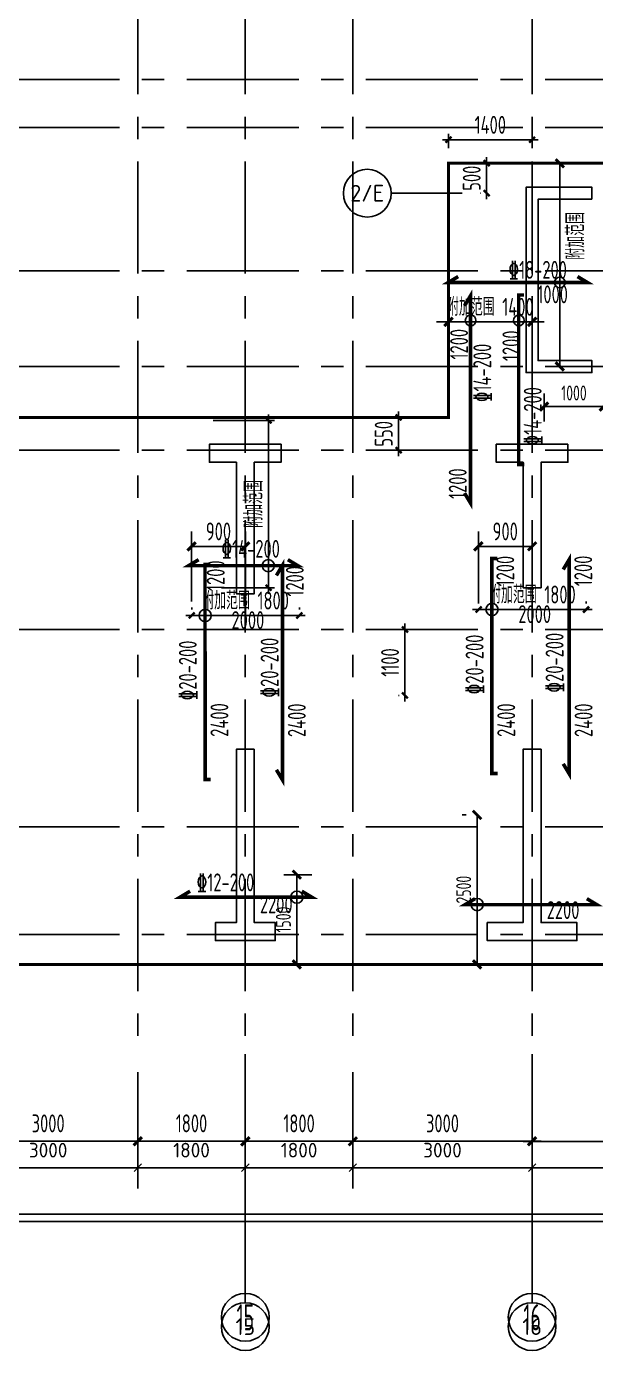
# Model space of a CAD drawing. Extents: x 627893 to 789462, y -407363 to 145317.
# Drawn here: x 704972 to 714496, y 109554 to 131701 of the extents above; entities that cross this region are included whole.
import ezdxf
from ezdxf.enums import TextEntityAlignment as Align

# ---------------------------------------------------------------- set-up
doc = ezdxf.new("R2010")
doc.units = 0
doc.header["$LTSCALE"] = 100
doc.linetypes.add('CENTER', pattern=[2, 1.25, -0.25, 0.25, -0.25])
doc.layers.get('0').update_dxf_attribs({"linetype": 'CONTINUOUS'})
doc.layers.get('Defpoints').update_dxf_attribs({"linetype": 'CONTINUOUS'})
for name, color, linetype in [('1508', 2, 'CONTINUOUS'), ('451', 7, 'CONTINUOUS'), ('AXIS', 3, 'CONTINUOUS'), ('AXIS_TEXT', 7, 'CONTINUOUS'), ('DIM', 3, 'CONTINUOUS'), ('dim-wall', 7, 'CONTINUOUS'), ('PAXIS', 253, 'CENTER'), ('PUB_DIM', 3, 'CONTINUOUS'), ('Z-TEXT', 2, 'CONTINUOUS'), ('板底钢筋', 24, 'CONTINUOUS'), ('砼墙', 3, 'CONTINUOUS')]:
    doc.layers.add(name, color=color, linetype=linetype)
doc.layers.add('REIN', color=6, linetype='CONTINUOUS', lineweight=18)
doc.styles.add('_TCH_AXIS', font='tssdeng.shx', dxfattribs={"width": 0.7, "bigfont": 'tssdchn.shx'})
doc.styles.add('CADReader_TextStyle', font='tssdeng.shx', dxfattribs={"height": 0.2, "bigfont": 'gbcbig.shx'})
doc.styles.add('COMPLEX', font='tssdeng.shx', dxfattribs={"width": 0.7, "bigfont": 'tssdchn.shx'})
doc.styles.add('dim_font', font='tssdeng.shx', dxfattribs={"width": 0.7, "bigfont": 'tssdchn.shx'})
doc.styles.get("Standard").update_dxf_attribs({"font": 'tssdeng.shx', "width": 0.7, "bigfont": 'tssdchn.shx'})
doc.styles.add('TSSD_Dimension', font='Tssdeng.shx', dxfattribs={"width": 0.7, "bigfont": 'tssdchn.shx'})
doc.dimstyles.new('DIMN', dxfattribs={"dimtxt": 300, "dimasz": 1, "dimexe": 250, "dimexo": 300, "dimgap": 150, "dimtad": 1, "dimdec": 0, "dimzin": 0, "dimdsep": 46, "dimtxsty": 'dim_font', "dimblk": '_DIMX', "dimcen": 0.09, "dimclrt": 7, "dimadec": 0, "dimazin": 0, "dimtfac": 1, "dimtdec": 0, "dimtix": 1, "dimtmove": 2, "dimatfit": 3, "dimldrblk": '_DIMX', "dimfxl": 250, "dimtolj": 1, "dimtzin": 0, "dimarcsym": 0})
doc.dimstyles.new('TSSD_100_100', dxfattribs={"dimtxt": 300, "dimasz": 100, "dimexe": 100, "dimexo": 250, "dimgap": 100, "dimtad": 1, "dimdec": 0, "dimzin": 0, "dimdsep": 46, "dimtxsty": 'TSSD_Dimension', "dimblk": 'ARCHTICK', "dimcen": 0, "dimdle": 100, "dimclrt": 7, "dimadec": 0, "dimazin": 0, "dimtfac": 1, "dimtdec": 0, "dimtix": 1, "dimtmove": 2, "dimatfit": 3, "dimfxl": 1, "dimtolj": 1, "dimtzin": 0, "dimarcsym": 0})
doc.dimstyles.new('TSSD_100_100$0', dxfattribs={"dimtxt": 300, "dimasz": 100, "dimexe": 250, "dimexo": 250, "dimgap": 100, "dimtad": 1, "dimdec": 0, "dimzin": 0, "dimdsep": 46, "dimtxsty": 'TSSD_Dimension', "dimblk": '_TSDBK', "dimblk1": '_TSDBK', "dimblk2": '_TSDBK', "dimsah": 1, "dimcen": 0, "dimclrt": 7, "dimadec": 0, "dimazin": 0, "dimtfac": 1, "dimtdec": 0, "dimtix": 1, "dimtmove": 2, "dimatfit": 3, "dimldrblk": '_TSDBK', "dimfxl": 1, "dimtolj": 1, "dimtzin": 0, "dimarcsym": 0})

# ---------------------------------------------------------------- blocks, each defined once
blk = doc.blocks.new('_ArchTick')
at = {"color": 0, "linetype": 'ByBlock', "const_width": 0.4}
blk.add_lwpolyline([(-0.5, -0.5), (0.5, 0.5)], dxfattribs=at)
blk = doc.blocks.new('*D54')
at = {"layer": 'Defpoints', "color": 0}
for p in [(707844, 125113), (709024, 125113), (707984, 122313)]:
    blk.add_point(p, dxfattribs=at)
at = {"layer": 'DIM', "color": 0, "lineweight": -2}
for p, q in [((709024, 122213), (709024, 125213)), ((708094, 125113), (709124, 125113)), ((708234, 122313), (709124, 122313))]:
    blk.add_line(p, q, dxfattribs=at)
at = {"layer": 'DIM', "color": 0, "lineweight": -2, "xscale": 100, "yscale": 100, "zscale": 100}
for p, rotation in [((709024, 125113), 90), ((709024, 122313), 270)]:
    blk.add_blockref('_ArchTick', p, dxfattribs=dict(at, rotation=rotation))
at = {"layer": 'DIM', "color": 7, "insert": (708774, 123713), "char_height": 300, "attachment_point": 5, "rotation": 90, "style": 'TSSD_Dimension'}
blk.add_mtext('\\A1;\\A1;附加范围', dxfattribs=at)
blk = doc.blocks.new('*D55')
at = {"layer": 'Defpoints', "color": 0}
for p in [(711447, 121613), (711307, 120513), (711447, 120513)]:
    blk.add_point(p, dxfattribs=at)
at = {"layer": 'DIM', "color": 0, "lineweight": -2}
for p, q in [((711197, 121613), (711207, 121613)), ((711307, 121713), (711307, 120413)), ((711197, 120513), (711207, 120513))]:
    blk.add_line(p, q, dxfattribs=at)
at = {"layer": 'DIM', "color": 0, "lineweight": -2, "xscale": 100, "yscale": 100, "zscale": 100}
for p, rotation in [((711307, 121613), 90), ((711307, 120513), 270)]:
    blk.add_blockref('_ArchTick', p, dxfattribs=dict(at, rotation=rotation))
at = {"layer": 'DIM', "color": 7, "insert": (711057, 121063), "char_height": 300, "attachment_point": 5, "rotation": 90, "style": 'TSSD_Dimension'}
blk.add_mtext('\\A1;1100', dxfattribs=at)
blk = doc.blocks.new('*D63')
at = {"layer": 'Defpoints', "color": 0}
for p in [(712674, 129413), (712821, 129413), (712821, 128913)]:
    blk.add_point(p, dxfattribs=at)
at = {"layer": 'DIM', "color": 0, "lineweight": -2}
for p, q in [((712571, 129413), (712574, 129413)), ((712674, 129413), (712674, 129513)), ((712674, 128913), (712674, 129413)), ((712571, 128913), (712574, 128913)), ((712674, 128913), (712674, 128813))]:
    blk.add_line(p, q, dxfattribs=at)
at = {"layer": 'DIM', "color": 0, "lineweight": -2, "xscale": 100, "yscale": 100, "zscale": 100}
for p, rotation in [((712674, 129413), 270), ((712674, 128913), 90)]:
    blk.add_blockref('_ArchTick', p, dxfattribs=dict(at, rotation=rotation))
at = {"layer": 'DIM', "color": 7, "insert": (712424, 129163), "char_height": 300, "attachment_point": 5, "rotation": 90, "style": 'TSSD_Dimension'}
blk.add_mtext('\\A1;500', dxfattribs=at)
blk = doc.blocks.new('*D64')
at = {"layer": 'Defpoints', "color": 0}
for p in [(712035, 129806), (712035, 129413), (713435, 129413)]:
    blk.add_point(p, dxfattribs=at)
at = {"layer": 'DIM', "color": 0, "lineweight": -2}
for p, q in [((713535, 129806), (711935, 129806)), ((712035, 129663), (712035, 129906)), ((713435, 129663), (713435, 129906))]:
    blk.add_line(p, q, dxfattribs=at)
at = {"layer": 'DIM', "color": 0, "lineweight": -2, "xscale": 100, "yscale": 100, "zscale": 100}
for p, rotation in [((712035, 129806), 179.9999999933299), ((713435, 129806), 359.9999999933299)]:
    blk.add_blockref('_ArchTick', p, dxfattribs=dict(at, rotation=rotation))
at = {"layer": 'DIM', "color": 7, "insert": (712735, 130056), "char_height": 300, "attachment_point": 5, "rotation": 360, "style": 'TSSD_Dimension'}
blk.add_mtext('\\A1;1400', dxfattribs=at)
blk = doc.blocks.new('*D65')
at = {"layer": 'Defpoints', "color": 0}
for p in [(711047, 125163), (711201, 125163), (711047, 124613)]:
    blk.add_point(p, dxfattribs=at)
at = {"layer": 'DIM', "color": 0, "lineweight": -2}
for p, q in [((711201, 125163), (711201, 125263)), ((711201, 124613), (711201, 125163)), ((711297, 125163), (711301, 125163)), ((711201, 124613), (711201, 124513)), ((711297, 124613), (711301, 124613))]:
    blk.add_line(p, q, dxfattribs=at)
at = {"layer": 'DIM', "color": 0, "lineweight": -2, "xscale": 100, "yscale": 100, "zscale": 100}
for p, rotation in [((711201, 125163), 270), ((711201, 124613), 90)]:
    blk.add_blockref('_ArchTick', p, dxfattribs=dict(at, rotation=rotation))
at = {"layer": 'DIM', "color": 7, "insert": (710951, 124888), "char_height": 300, "attachment_point": 5, "rotation": 90, "style": 'TSSD_Dimension'}
blk.add_mtext('\\A1;550', dxfattribs=at)
blk = doc.blocks.new('_TSDBK')
blk.add_line((-1, 0), (0, 0))
at = {"const_width": 0.5}
blk.add_lwpolyline([(-0.7, -0.7), (0.7, 0.7)], dxfattribs=at)
blk = doc.blocks.new('*D69')
at = {"layer": 'Defpoints', "color": 0}
for p in [(709030, 117513), (709030, 116013), (709497, 116013)]:
    blk.add_point(p, dxfattribs=at)
at = {"layer": 'dim-wall', "color": 0, "lineweight": -2}
for p, q in [((709280, 117513), (709747, 117513)), ((709497, 117413), (709497, 116113)), ((709280, 116013), (709747, 116013))]:
    blk.add_line(p, q, dxfattribs=at)
at = {"layer": 'dim-wall', "color": 0, "lineweight": -2, "xscale": 100, "yscale": 100, "zscale": 100}
for p, rotation in [((709497, 117513), 90), ((709497, 116013), 270)]:
    blk.add_blockref('_TSDBK', p, dxfattribs=dict(at, rotation=rotation))
at = {"layer": 'dim-wall', "color": 7, "insert": (709272, 116763), "char_height": 250, "attachment_point": 5, "rotation": 90, "style": 'TSSD_Dimension'}
blk.add_mtext('\\A1;1500', dxfattribs=at)
blk = doc.blocks.new('*D70')
at = {"layer": 'Defpoints', "color": 0}
for p in [(712514, 118513), (712579, 118513), (712579, 116013)]:
    blk.add_point(p, dxfattribs=at)
at = {"layer": 'dim-wall', "color": 0, "lineweight": -2}
for p, q in [((712329, 118513), (712264, 118513)), ((712514, 116113), (712514, 118413)), ((712329, 116013), (712264, 116013))]:
    blk.add_line(p, q, dxfattribs=at)
at = {"layer": 'dim-wall', "color": 0, "lineweight": -2, "xscale": 100, "yscale": 100, "zscale": 100}
for p, rotation in [((712514, 118513), 90), ((712514, 116013), 270)]:
    blk.add_blockref('_TSDBK', p, dxfattribs=dict(at, rotation=rotation))
at = {"layer": 'dim-wall', "color": 7, "insert": (712289, 117263), "char_height": 250, "attachment_point": 5, "rotation": 90, "style": 'TSSD_Dimension'}
blk.add_mtext('\\A1;2500', dxfattribs=at)
blk = doc.blocks.new('*D74')
at = {"layer": 'Defpoints', "color": 0}
for p in [(709539, 121849), (707739, 121732), (709539, 121732)]:
    blk.add_point(p, dxfattribs=at)
at = {"layer": 'dim-wall', "color": 0, "lineweight": -2}
for p, q in [((707639, 121849), (709639, 121849)), ((707739, 121982), (707739, 121949)), ((709539, 121982), (709539, 121949))]:
    blk.add_line(p, q, dxfattribs=at)
at = {"layer": 'dim-wall', "color": 0, "lineweight": -2, "xscale": 100, "yscale": 100, "zscale": 100, "rotation": 180}
blk.add_blockref('_ArchTick', (707739, 121849), dxfattribs=at)
at = {"layer": 'dim-wall', "color": 0, "lineweight": -2, "xscale": 100, "yscale": 100, "zscale": 100}
blk.add_blockref('_ArchTick', (709539, 121849), dxfattribs=at)
at = {"layer": 'dim-wall', "color": 7, "insert": (708639, 122099), "char_height": 300, "attachment_point": 5, "style": 'TSSD_Dimension'}
blk.add_mtext('\\A1;附加范围 1800', dxfattribs=at)
blk = doc.blocks.new('*D75')
at = {"layer": 'Defpoints', "color": 0}
for p in [(712539, 121832), (714339, 121949), (714339, 121832)]:
    blk.add_point(p, dxfattribs=at)
at = {"layer": 'dim-wall', "color": 0, "lineweight": -2}
for p, q in [((712539, 122082), (712539, 122049)), ((714339, 122082), (714339, 122049)), ((712439, 121949), (714439, 121949))]:
    blk.add_line(p, q, dxfattribs=at)
at = {"layer": 'dim-wall', "color": 0, "lineweight": -2, "xscale": 100, "yscale": 100, "zscale": 100, "rotation": 180}
blk.add_blockref('_ArchTick', (712539, 121949), dxfattribs=at)
at = {"layer": 'dim-wall', "color": 0, "lineweight": -2, "xscale": 100, "yscale": 100, "zscale": 100}
blk.add_blockref('_ArchTick', (714339, 121949), dxfattribs=at)
at = {"layer": 'dim-wall', "color": 7, "insert": (713439, 122199), "char_height": 300, "attachment_point": 5, "style": 'TSSD_Dimension'}
blk.add_mtext('\\A1;附加范围 1800', dxfattribs=at)
blk = doc.blocks.new('*D91')
at = {"layer": 'Defpoints', "color": 0}
for p in [(708635, 123005), (707735, 121833), (708635, 121613)]:
    blk.add_point(p, dxfattribs=at)
at = {"layer": 'DIM', "color": 0, "lineweight": -2}
for p, q in [((707735, 122083), (707735, 123255)), ((708635, 121863), (708635, 123255)), ((707835, 123005), (708535, 123005))]:
    blk.add_line(p, q, dxfattribs=at)
at = {"layer": 'DIM', "color": 0, "lineweight": -2, "xscale": 100, "yscale": 100, "zscale": 100, "rotation": 180}
blk.add_blockref('_TSDBK', (707735, 123005), dxfattribs=at)
at = {"layer": 'DIM', "color": 0, "lineweight": -2, "xscale": 100, "yscale": 100, "zscale": 100}
blk.add_blockref('_TSDBK', (708635, 123005), dxfattribs=at)
at = {"layer": 'DIM', "color": 7, "insert": (708185, 123255), "char_height": 300, "attachment_point": 5, "style": 'TSSD_Dimension'}
blk.add_mtext('\\A1;900', dxfattribs=at)
blk = doc.blocks.new('*D92')
at = {"layer": 'Defpoints', "color": 0}
for p in [(713435, 123005), (712535, 121833), (713435, 121613)]:
    blk.add_point(p, dxfattribs=at)
at = {"layer": 'DIM', "color": 0, "lineweight": -2}
for p, q in [((712535, 122083), (712535, 123255)), ((713435, 121863), (713435, 123255)), ((712635, 123005), (713335, 123005))]:
    blk.add_line(p, q, dxfattribs=at)
at = {"layer": 'DIM', "color": 0, "lineweight": -2, "xscale": 100, "yscale": 100, "zscale": 100, "rotation": 180}
blk.add_blockref('_TSDBK', (712535, 123005), dxfattribs=at)
at = {"layer": 'DIM', "color": 0, "lineweight": -2, "xscale": 100, "yscale": 100, "zscale": 100}
blk.add_blockref('_TSDBK', (713435, 123005), dxfattribs=at)
at = {"layer": 'DIM', "color": 7, "insert": (712985, 123255), "char_height": 300, "attachment_point": 5, "style": 'TSSD_Dimension'}
blk.add_mtext('\\A1;900', dxfattribs=at)
blk = doc.blocks.new('*D100')
at = {"layer": 'Defpoints', "color": 0}
for p in [(713635, 125812), (714635, 125409), (714635, 125345)]:
    blk.add_point(p, dxfattribs=at)
at = {"layer": 'dim-wall', "color": 0, "lineweight": -2}
for p, q in [((713635, 125562), (713635, 125095)), ((713735, 125345), (714535, 125345)), ((714635, 125159), (714635, 125095))]:
    blk.add_line(p, q, dxfattribs=at)
at = {"layer": 'dim-wall', "color": 0, "lineweight": -2, "xscale": 100, "yscale": 100, "zscale": 100}
for p, rotation in [((713635, 125345), 179.9999999933299), ((714635, 125345), 359.9999999933299)]:
    blk.add_blockref('_TSDBK', p, dxfattribs=dict(at, rotation=rotation))
at = {"layer": 'dim-wall', "color": 7, "insert": (714135, 125570), "char_height": 250, "attachment_point": 5, "rotation": 360, "style": 'TSSD_Dimension'}
blk.add_mtext('\\A1;1000', dxfattribs=at)
blk = doc.blocks.new('*D105')
at = {"layer": 'Defpoints', "color": 0}
for p in [(712035, 126761), (712035, 126189), (713435, 126189)]:
    blk.add_point(p, dxfattribs=at)
at = {"layer": 'dim-wall', "color": 0, "lineweight": -2}
for p, q in [((712035, 126439), (712035, 127011)), ((713435, 126439), (713435, 127011)), ((711935, 126761), (711835, 126761)), ((713435, 126761), (712035, 126761)), ((713535, 126761), (713635, 126761))]:
    blk.add_line(p, q, dxfattribs=at)
at = {"layer": 'dim-wall', "color": 0, "lineweight": -2, "xscale": 100, "yscale": 100, "zscale": 100}
blk.add_blockref('_TSDBK', (712035, 126761), dxfattribs=at)
at = {"layer": 'dim-wall', "color": 0, "lineweight": -2, "xscale": 100, "yscale": 100, "zscale": 100, "rotation": 180}
blk.add_blockref('_TSDBK', (713435, 126761), dxfattribs=at)
at = {"layer": 'dim-wall', "color": 7, "insert": (712735, 127011), "char_height": 300, "attachment_point": 5, "style": 'TSSD_Dimension'}
blk.add_mtext('\\A1;附加范围 1400', dxfattribs=at)
blk = doc.blocks.new('*D106')
at = {"layer": 'Defpoints', "color": 0}
for p in [(713885, 129413), (713898, 129413), (713775, 126014)]:
    blk.add_point(p, dxfattribs=at)
at = {"layer": 'dim-wall', "color": 0, "lineweight": -2}
for p, q in [((714135, 129413), (714148, 129413)), ((713898, 126114), (713898, 129313)), ((714025, 126014), (714148, 126014))]:
    blk.add_line(p, q, dxfattribs=at)
at = {"layer": 'dim-wall', "color": 0, "lineweight": -2, "xscale": 100, "yscale": 100, "zscale": 100}
for p, rotation in [((713898, 129413), 90), ((713898, 126014), 270)]:
    blk.add_blockref('_TSDBK', p, dxfattribs=dict(at, rotation=rotation))
at = {"layer": 'dim-wall', "color": 7, "insert": (714160, 128199), "char_height": 300, "attachment_point": 5, "rotation": 90, "style": 'TSSD_Dimension'}
blk.add_mtext('\\A1;\\A1;\\A1;\\A1;\\A1;附加范围', dxfattribs=at)
blk = doc.blocks.new('_AXISO')
blk.add_circle((0, 0), 0.5)
at = {"layer": 'AXIS_TEXT', "style": 'COMPLEX', "width": 1.041667}
blk.add_attdef('A', text='', height=0.56, dxfattribs=at).set_placement((-0.25, -0.28), (0.25, -0.28), align=Align.FIT)
blk = doc.blocks.new('_DIMX')
blk.add_line((-150, 0), (150, 0))
at = {"const_width": 50}
blk.add_lwpolyline([(-70, -70), (70, 70)], dxfattribs=at)

msp = doc.modelspace()

# ---------------------------------------------------------------- linework, layer by layer
at = {"layer": '1508', "const_width": 50}
msp.add_lwpolyline([(715734.5, 129412.5), (712034.5, 129412.5), (712034.5, 125162.5), (703284.5, 125162.5), (703284.5, 129212.5), (694784.5, 129212.5), (694784.5, 125162.5), (686034.5, 125162.5), (686034.5, 129412.5), (682334.5, 129412.5), (682334.5, 131312.5), (678734.5, 131312.5), (678734.5, 130512.5), (673934.5, 130512.5), (673934.5, 130512.5), (673934.5, 130512.5), (673934.5, 121112.5), (673934.5, 121112.5), (673934.5, 121112.5), (678034.5, 121112.5), (678034.5, 116012.5), (720034.5, 116012.5)], dxfattribs=at)
at = {"layer": '451'}
for centre, radius in [((712405.5, 126783.8), 89.9), ((713212, 126783.8), 89.9), ((709019.5, 122682.5), 102.2), ((712763.3, 121949.4), 102.2), ((707963.3, 121849.4), 102.2), ((709497.4, 117136.9), 102.2), ((712514.2, 117012.9), 102.2)]:
    msp.add_circle(centre, radius, dxfattribs=at)
at = {"layer": 'AXIS'}
for p, q in [((708634.5, 114510.6), (708634.5, 110510.6)), ((713434.5, 114510.6), (713434.5, 110510.6))]:
    msp.add_line(p, q, dxfattribs=at)
at = {"layer": 'AXIS', "linetype": 'Continuous'}
for points in [[(711075.7, 128912.5), (712265.2, 128912.5)], [(708634.6, 110354.5), (708634.6, 114354.5)], [(713434.6, 110354.5), (713434.6, 114354.5)]]:
    msp.add_lwpolyline(points, dxfattribs=at)
for centre in [(710675.7, 128912.5), (708634.5, 109954.5), (713434.5, 109954.5)]:
    msp.add_circle(centre, 400, dxfattribs=at)
at = {"layer": 'dim-wall'}
msp.add_circle((713897.8, 127418.1), 89.4, dxfattribs=at)
at = {"layer": 'PAXIS', "ltscale": 15}
for points in [[(706834.5, 132441.9), (706834.5, 114510.6)], [(708634.5, 132441.9), (708634.5, 114510.6)], [(710434.5, 132441.9), (710434.5, 114510.6)], [(713434.5, 132441.9), (713434.5, 114510.6)], [(724528.6, 130812.9), (673466.9, 130812.9)], [(724528.6, 130012.9), (673466.9, 130012.9)], [(724528.6, 127612.9), (673466.9, 127612.9)], [(724528.6, 126012.9), (673466.9, 126012.9)], [(724528.6, 124612.9), (673466.9, 124612.9)], [(724528.6, 121612.9), (673466.9, 121612.9)], [(724528.6, 118312.9), (673466.9, 118312.9)], [(724528.6, 116512.9), (673466.9, 116512.9)]]:
    msp.add_lwpolyline(points, dxfattribs=at)
at = {"layer": 'PUB_DIM', "linetype": 'Continuous'}
for points in [[(723634.6, 114354.5), (723634.6, 111712.5), (674434.6, 111712.5), (674434.6, 114354.5)], [(723634.6, 114354.5), (723634.6, 112612.5), (674434.6, 112612.5), (674434.6, 114354.5)], [(706834.6, 112262.5), (706834.6, 112962.5)], [(708634.6, 112262.5), (708634.6, 112962.5)], [(710434.6, 112262.5), (710434.6, 112962.5)], [(713434.6, 112262.5), (713434.6, 112962.5)], [(706772.7, 112550.6), (706896.4, 112674.4)], [(708572.7, 112550.6), (708696.4, 112674.4)], [(710372.7, 112550.6), (710496.4, 112674.4)], [(713372.7, 112550.6), (713496.4, 112674.4)]]:
    msp.add_lwpolyline(points, dxfattribs=at)
at = {"layer": 'REIN', "const_width": 60}
for points in [[(713304.9, 124372.8), (713209.3, 124372.8), (713209.9, 127209.7), (713301.2, 127209.7)], [(708057.4, 119105.2), (707961.7, 119105.2), (707959.8, 122701.8), (708051.2, 122701.8)], [(712857.4, 119205.2), (712761.7, 119205.2), (712759.8, 122801.8), (712851.2, 122801.8)]]:
    msp.add_lwpolyline(points, dxfattribs=at)
at = {"layer": '板底钢筋', "const_width": 60}
for points in [[(714194.5, 127518.1), (714361.1, 127418.1), (712030.6, 127418.1), (712197.3, 127518.1)], [(712303.3, 123896.9), (712403.3, 123730.3), (712403.3, 127194.8), (712303.3, 127028.2)], [(709346.6, 122782.5), (709513.3, 122682.5), (707686.3, 122682.5), (707852.9, 122782.5)], [(709155.3, 119267.8), (709255.3, 119101.1), (709255.3, 122684.9), (709155.3, 122518.3)], [(713955.3, 119367.8), (714055.3, 119201.1), (714055.3, 122784.9), (713955.3, 122618.3)], [(707709.8, 117237.2), (707543.1, 117137.2), (709747.3, 117137.2), (709580.6, 117237.2)], [(712479.8, 117112.5), (712313.1, 117012.5), (714517.3, 117012.5), (714350.6, 117112.5)]]:
    msp.add_lwpolyline(points, dxfattribs=at)
at = {"layer": '砼墙'}
for points in [[(714434.5, 128812.5), (713534.5, 128812.5), (713534.5, 126112.5), (714434.5, 126112.5), (714434.5, 125912.5), (713334.5, 125912.5), (713334.5, 129012.5), (714434.5, 129012.5)], [(708784.5, 124412.5), (708784.5, 122212.5), (708484.5, 122212.5), (708484.5, 124412.5), (708034.5, 124412.5), (708034.5, 124712.5), (708784.5, 124712.5), (709234.5, 124712.5), (709234.5, 124412.5)], [(714034.5, 124712.5), (714034.5, 124412.5), (713584.5, 124412.5), (713584.5, 122312.5), (713284.5, 122312.5), (713284.5, 124412.5), (712834.5, 124412.5), (712834.5, 124712.5), (713584.5, 124712.5)], [(708784.5, 119612.5), (708784.5, 116712.5), (709134.5, 116712.5), (709134.5, 116412.5), (708484.5, 116412.5), (708134.5, 116412.5), (708134.5, 116712.5), (708484.5, 116712.5), (708484.5, 119612.5)], [(713584.5, 119612.5), (713584.5, 116712.5), (714184.5, 116712.5), (714184.5, 116412.5), (713284.5, 116412.5), (712683.9, 116412.5), (712683.9, 116712.5), (713284.5, 116712.5), (713284.5, 119612.5)]]:
    msp.add_lwpolyline(points, close=True, dxfattribs=at)

# ---------------------------------------------------------------- block references
at = {"layer": 'AXIS'}
ref = msp.add_blockref('_AXISO', (708634.5, 110110.6), dxfattribs=dict(at, xscale=800, yscale=800, zscale=800))
ref.add_attrib('A', '15', dxfattribs={"layer": 'AXIS_TEXT', "height": 438.39, "style": '_TCH_AXIS', "width": 0.466667}).set_placement((708488.4, 109891.4), (708780.7, 109891.4), align=Align.FIT)
ref = msp.add_blockref('_AXISO', (713434.5, 110110.6), dxfattribs=dict(at, xscale=800, yscale=800, zscale=800))
ref.add_attrib('A', '16', dxfattribs={"layer": 'AXIS_TEXT', "height": 438.39, "style": '_TCH_AXIS', "width": 0.482759}).set_placement((713288.4, 109891.4), (713580.7, 109891.4), align=Align.FIT)

# ---------------------------------------------------------------- texts
at = {"layer": 'AXIS', "color": 7, "style": 'CADReader_TextStyle'}
for s, p in [('2/E', (710675.7, 128912.5)), ('15', (708634.5, 109954.5)), ('16', (713434.5, 109954.5))]:
    msp.add_text(s, height=280, dxfattribs=at).set_placement(p, align=Align.MIDDLE)
at = {"layer": 'PUB_DIM', "color": 7, "style": 'CADReader_TextStyle'}
for s, p in [('3000', (705334.5, 112906.5)), ('1800', (707734.5, 112906.5)), ('1800', (709534.5, 112906.5)), ('3000', (711934.5, 112906.5))]:
    msp.add_text(s, height=245, rotation=360.00001, dxfattribs=at).set_placement(p, align=Align.MIDDLE)
at = {"layer": 'Z-TEXT', "width": 0.7}
for s, rotation, p in [('%%13218-200', 360, (713038, 127480.6)), ('1000', 360, (713522.7, 127070.5)), ('1200', 90, (712362.8, 126130.9)), ('1200', 90, (713237.7, 126104.7)), ('%%13214-200', 90, (712751.4, 125416.4)), ('%%13214-200', 90, (713595.3, 124691.1)), ('1200', 90, (712339.5, 123798.6)), ('1200', 90, (708289.2, 122259.2)), ('1200', 90, (713135.5, 122335.6)), ('1200', 90, (714440.2, 122338.7)), ('1200', 90, (709612.7, 122164.9)), ('%%13220-200', 90, (707821.9, 120427.5)), ('%%13220-200', 90, (709191.3, 120474.3)), ('%%13220-200', 90, (712621.9, 120527.5)), ('%%13220-200', 90, (713960.6, 120557.8)), ('2400', 90, (708351.5, 119819.7)), ('2400', 90, (709646.4, 119815.3)), ('2400', 90, (713151.6, 119817.2)), ('2400', 90, (714446.4, 119815.3))]:
    msp.add_text(s, height=300, rotation=rotation, dxfattribs=at).set_placement(p)
for s, p in [('%%13214-200', (708234.9, 122813.8)), ('2000', (708403.6, 121621.8)), ('2000', (713203.6, 121721.8)), ('%%13212-200', (707818.9, 117234.7)), ('2200', (708878.7, 116868.3)), ('2200', (713678.7, 116771.2))]:
    msp.add_text(s, height=300, dxfattribs=at).set_placement(p)

# ---------------------------------------------------------------- dimensions: what is measured, and where the dimension line sits
at = {"layer": 'DIM'}
for base, p1, p2, angle, picture, middle in [((712034.5, 129805.6), (713434.5, 129412.5), (712034.5, 129412.5), 180, '*D64', (712734.5, 130055.6)), ((712673.7, 129412.5), (712820.9, 128912.5), (712820.9, 129412.5), 90, '*D63', (712423.7, 129162.5)), ((711200.6, 125162.5), (711046.5, 124612.5), (711046.5, 125162.5), 90, '*D65', (710950.6, 124887.5)), ((711306.9, 120512.5), (711447.2, 121612.5), (711447.2, 120512.5), 90, '*D55', (711056.9, 121062.5))]:
    dim = msp.add_linear_dim(base=base, p1=p1, p2=p2, angle=angle, dimstyle='TSSD_100_100', dxfattribs=at)
    dim.commit()
    dim.dimension.update_dxf_attribs({"geometry": picture, "text_midpoint": middle})
dim = msp.add_linear_dim(base=(709023.8, 125112.5), p1=(707984.3, 122312.5), p2=(707844.5, 125112.5), angle=90, text='\\A1;附加范围', dimstyle='TSSD_100_100', dxfattribs=at)
dim.commit()
dim.dimension.update_dxf_attribs({"geometry": '*D54', "text_midpoint": (708773.8, 123712.5)})
for base, p1, p2, picture, middle in [((708634.54, 123004.7818), (707734.9715, 121833.3332), (708634.54, 121612.5163), '*D91', (708184.7557, 123254.7818)), ((713434.54, 123004.7812), (712534.9715, 121833.3327), (713434.54, 121612.5158), '*D92', (712984.7557, 123254.7812))]:
    dim = msp.add_linear_dim(base=base, p1=p1, p2=p2, dimstyle='TSSD_100_100$0', dxfattribs=at)
    dim.commit()
    dim.dimension.update_dxf_attribs({"geometry": picture, "text_midpoint": middle})
at = {"layer": 'dim-wall'}
dim = msp.add_linear_dim(base=(713897.8, 129412.5), p1=(713775.2, 126013.5), p2=(713884.5, 129412.5), angle=90, text='\\A1;\\A1;\\A1;\\A1;附加范围', dimstyle='TSSD_100_100$0', dxfattribs=at)
dim.commit()
dim.dimension.update_dxf_attribs({"geometry": '*D106', "text_midpoint": (714160.3, 128198.7), "dimtype": 160})
for base, p1, p2, angle, dimstyle, picture, middle in [((712034.5, 126761.5), (713434.5, 126188.8), (712034.5, 126188.8), 360, 'TSSD_100_100$0', '*D105', (712734.5, 127011.5)), ((709538.9, 121849.4), (707738.9, 121732.4), (709538.9, 121732.4), 180, 'TSSD_100_100', '*D74', (708638.9, 122099.4)), ((714338.9, 121949.4), (712538.9, 121832.4), (714338.9, 121832.4), 180, 'TSSD_100_100', '*D75', (713438.9, 122199.4))]:
    dim = msp.add_linear_dim(base=base, p1=p1, p2=p2, angle=angle, text='附加范围 <>', dimstyle=dimstyle, dxfattribs=at)
    dim.commit()
    dim.dimension.update_dxf_attribs({"geometry": picture, "text_midpoint": middle})
for base, p1, p2, angle, picture, middle in [((714634.5, 125344.7), (713634.5, 125812.5), (714634.5, 125409.2), 180, '*D100', (714134.5, 125569.7)), ((712514.2, 118512.5), (712578.5, 116012.5), (712578.5, 118512.5), 270, '*D70', (712289.2, 117262.5)), ((709497.4, 116012.5), (709030, 117512.5), (709030, 116012.5), 90, '*D69', (709272.4, 116762.5))]:
    dim = msp.add_linear_dim(base=base, p1=p1, p2=p2, angle=angle, dimstyle='TSSD_100_100$0', override={"dimtxt": 250}, dxfattribs=at)
    dim.commit()
    dim.dimension.update_dxf_attribs({"geometry": picture, "text_midpoint": middle})
at = {"layer": 'PUB_DIM'}
for p1, p2, distance in [((703834.5, 114510.5), (706834.5, 114510.6), -1456.8), ((706834.5, 114510.6), (708634.5, 114510.6), -1456.8), ((708634.5, 114510.5), (710434.5, 114510.6), -1456.9), ((710434.5, 114510.6), (713434.5, 114510.6), -1457.1), ((713434.5, 114510.5), (716434.5, 114510.6), -1457.2), ((674434.7, 111835.7), (723634.5, 111835.7), -0.1)]:
    msp.add_aligned_dim(p1=p1, p2=p2, distance=distance, dimstyle='DIMN', dxfattribs=at).render()

doc.saveas('drawing.dxf')
